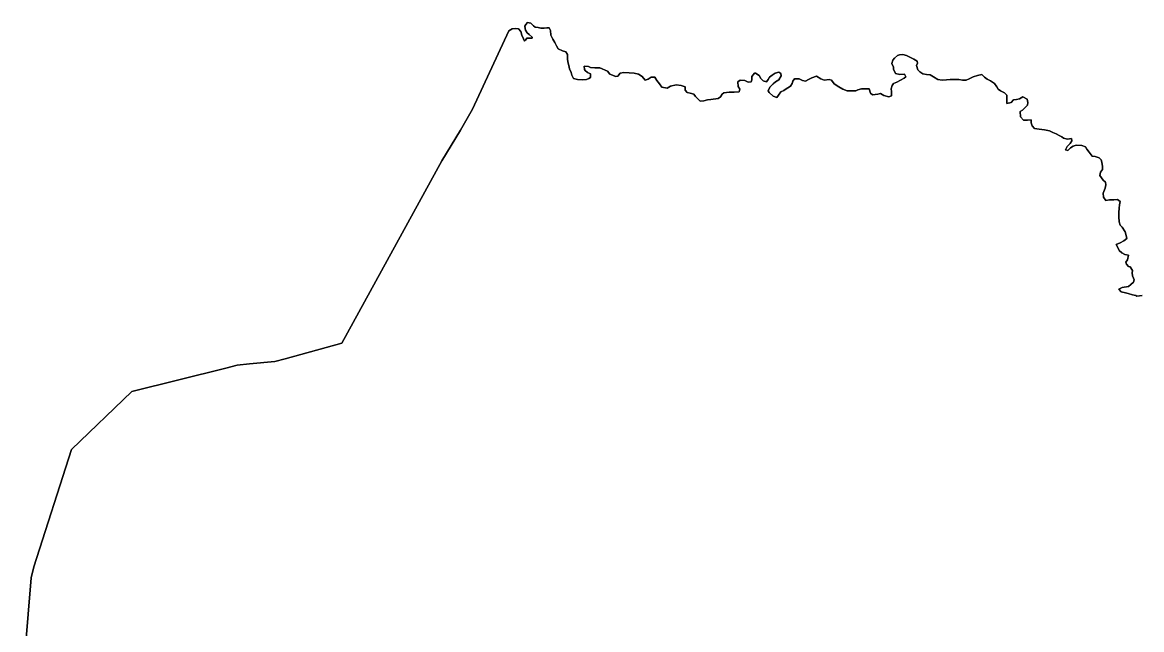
# Model space of a CAD drawing. Header units: inches. Extents: x 33.9 to 41.9, y -4.8 to 5.4.
# Drawn here: x 35.0564 to 35.2214, y -0.2427 to -0.1532 of the extents above; entities that cross this region are included whole.
import ezdxf

# ---------------------------------------------------------------- set-up
doc = ezdxf.new("R2010")
doc.units = ezdxf.units.IN
doc.header["$MEASUREMENT"] = 0
doc.layers.add('Counties', color=7, linetype='Continuous')

msp = doc.modelspace()

# ---------------------------------------------------------------- linework, layer by layer
at = {"layer": 'Counties'}
for points in [[(35.22146, -0.19343), (35.2207, -0.19353), (35.22053, -0.19344), (35.22006, -0.19332), (35.21942, -0.19315), (35.219, -0.19302), (35.21836, -0.19289), (35.21803, -0.19251), (35.21853, -0.19225), (35.21947, -0.19212), (35.21981, -0.19183), (35.22019, -0.19149), (35.22027, -0.19115), (35.22019, -0.19089), (35.22002, -0.19055), (35.21998, -0.19008), (35.22006, -0.18974), (35.21968, -0.18923), (35.21943, -0.18915), (35.21917, -0.18881), (35.21904, -0.18855), (35.2193, -0.18817), (35.21947, -0.18749), (35.21892, -0.1874), (35.21849, -0.18715), (35.21807, -0.18681), (35.21786, -0.18638), (35.21765, -0.18591), (35.2182, -0.1857), (35.21875, -0.1854), (35.21922, -0.18502), (35.21909, -0.1846), (35.21896, -0.18404), (35.2185, -0.18336), (35.2182, -0.18306), (35.21807, -0.1826), (35.21803, -0.18183), (35.21803, -0.18119), (35.21807, -0.18055), (35.21811, -0.18009), (35.2182, -0.17958), (35.21782, -0.17928), (35.21727, -0.17932), (35.21667, -0.17936), (35.21612, -0.17945), (35.21578, -0.17894), (35.2157, -0.17834), (35.216, -0.17762), (35.21612, -0.17715), (35.21604, -0.17672), (35.2157, -0.17643), (35.21545, -0.17609), (35.21523, -0.17575), (35.21532, -0.17528), (35.21562, -0.17485), (35.21562, -0.17443), (35.21553, -0.17379), (35.21541, -0.17345), (35.21515, -0.17315), (35.21456, -0.17298), (35.21409, -0.1729), (35.21367, -0.17234), (35.21333, -0.17187), (35.21312, -0.17153), (35.21256, -0.17132), (35.21172, -0.17128), (35.21129, -0.17145), (35.21091, -0.1717), (35.21053, -0.17209), (35.21015, -0.17196), (35.2104, -0.17149), (35.21083, -0.17106), (35.21108, -0.17064), (35.21104, -0.1703), (35.21045, -0.17039), (35.20989, -0.17026), (35.20964, -0.17004), (35.20922, -0.16987), (35.20879, -0.16962), (35.20828, -0.1694), (35.20782, -0.16919), (35.20705, -0.16902), (35.20629, -0.16894), (35.20561, -0.16881), (35.20527, -0.16842), (35.2051, -0.168), (35.2051, -0.16757), (35.20455, -0.16762), (35.204, -0.16762), (35.20354, -0.16711), (35.20349, -0.16634), (35.20383, -0.16613), (35.20455, -0.16541), (35.2046, -0.16502), (35.20451, -0.16451), (35.20388, -0.16417), (35.20337, -0.16447), (35.20294, -0.16455), (35.20252, -0.1646), (35.20214, -0.16498), (35.20154, -0.16515), (35.20154, -0.16485), (35.20154, -0.1643), (35.2015, -0.16391), (35.2012, -0.16357), (35.20061, -0.16328), (35.20023, -0.16302), (35.20006, -0.16268), (35.19972, -0.16221), (35.19913, -0.16179), (35.19862, -0.16157), (35.19824, -0.16128), (35.19786, -0.16089), (35.19718, -0.16102), (35.19654, -0.16123), (35.19595, -0.16153), (35.19552, -0.1617), (35.19497, -0.1617), (35.19446, -0.16161), (35.19379, -0.16161), (35.19319, -0.16161), (35.19264, -0.16165), (35.192, -0.1617), (35.19133, -0.16161), (35.19069, -0.16123), (35.19022, -0.16093), (35.18967, -0.16089), (35.18912, -0.16076), (35.1887, -0.1605), (35.1884, -0.16021), (35.18819, -0.15957), (35.18836, -0.15923), (35.18832, -0.15889), (35.18781, -0.15863), (35.18671, -0.15808), (35.1862, -0.15795), (35.18569, -0.15799), (35.18539, -0.15808), (35.18497, -0.15846), (35.18471, -0.15876), (35.18459, -0.15927), (35.1848, -0.15978), (35.18484, -0.16008), (35.18509, -0.16071), (35.18573, -0.16089), (35.18645, -0.16084), (35.18662, -0.16123), (35.18637, -0.16144), (35.1853, -0.16199), (35.18484, -0.1622), (35.18463, -0.1625), (35.18446, -0.16297), (35.1845, -0.16339), (35.1845, -0.16403), (35.18412, -0.16416), (35.1834, -0.16395), (35.18289, -0.16369), (35.18251, -0.16378), (35.18174, -0.16386), (35.18145, -0.16361), (35.18123, -0.16301), (35.18009, -0.16301), (35.17954, -0.16314), (35.17928, -0.16326), (35.17865, -0.16326), (35.17797, -0.16326), (35.17737, -0.16305), (35.17678, -0.16267), (35.17606, -0.16224), (35.17568, -0.16169), (35.17534, -0.1616), (35.17462, -0.16169), (35.17411, -0.16152), (35.17348, -0.16113), (35.1728, -0.16135), (35.17229, -0.1616), (35.17186, -0.16186), (35.1714, -0.16177), (35.17093, -0.16152), (35.17025, -0.16152), (35.17, -0.16186), (35.16991, -0.16219), (35.16966, -0.16258), (35.16923, -0.16283), (35.16898, -0.163), (35.16864, -0.16321), (35.16822, -0.16343), (35.16788, -0.1639), (35.16762, -0.16428), (35.16711, -0.16406), (35.16652, -0.16355), (35.16635, -0.16326), (35.1666, -0.16275), (35.16711, -0.16224), (35.16741, -0.16198), (35.16792, -0.16164), (35.16826, -0.16105), (35.16822, -0.16075), (35.16792, -0.16053), (35.16737, -0.1607), (35.16695, -0.16096), (35.16656, -0.16126), (35.16635, -0.1616), (35.1661, -0.16198), (35.16559, -0.16181), (35.16529, -0.16147), (35.16504, -0.16104), (35.16449, -0.1607), (35.16432, -0.1607), (35.16393, -0.16117), (35.16393, -0.16168), (35.16385, -0.16198), (35.16338, -0.16202), (35.16292, -0.16177), (35.1622, -0.16172), (35.16186, -0.16198), (35.16194, -0.16262), (35.16219, -0.16304), (35.16207, -0.16342), (35.16135, -0.16347), (35.16058, -0.16347), (35.15982, -0.16359), (35.15957, -0.16376), (35.15931, -0.16415), (35.15897, -0.1644), (35.15791, -0.16457), (35.1574, -0.16461), (35.15685, -0.16474), (35.15634, -0.16482), (35.15596, -0.16448), (35.15562, -0.1641), (35.15541, -0.16376), (35.15486, -0.16363), (35.15439, -0.16355), (35.15414, -0.16316), (35.15414, -0.1627), (35.15355, -0.16248), (35.15278, -0.1624), (35.15198, -0.16261), (35.15147, -0.16287), (35.1507, -0.16274), (35.15032, -0.16223), (35.14994, -0.16176), (35.14965, -0.16129), (35.14909, -0.16125), (35.14867, -0.16154), (35.1482, -0.16171), (35.14778, -0.16116), (35.14723, -0.16082), (35.14659, -0.16069), (35.14587, -0.16061), (35.14507, -0.16057), (35.14456, -0.16069), (35.14418, -0.16112), (35.14388, -0.16116), (35.14303, -0.16082), (35.14265, -0.16039), (35.14155, -0.15988), (35.14083, -0.15988), (35.14019, -0.15984), (35.13989, -0.15971), (35.13922, -0.15967), (35.13926, -0.16014), (35.13938, -0.16031), (35.13972, -0.16056), (35.14015, -0.16077), (35.14015, -0.16099), (35.14015, -0.16133), (35.13994, -0.16145), (35.1396, -0.16162), (35.139, -0.16167), (35.13824, -0.16162), (35.13765, -0.16145), (35.13743, -0.16099), (35.13731, -0.1606), (35.13709, -0.16005), (35.13697, -0.15954), (35.13684, -0.15903), (35.1368, -0.15856), (35.13676, -0.15792), (35.13654, -0.15754), (35.13604, -0.15737), (35.1354, -0.15707), (35.13515, -0.15665), (35.13489, -0.15618), (35.13464, -0.15567), (35.1343, -0.15507), (35.13426, -0.15439), (35.13409, -0.15401), (35.13375, -0.15401), (35.13332, -0.15405), (35.13286, -0.15405), (35.13247, -0.15396), (35.13201, -0.15388), (35.13176, -0.15371), (35.13137, -0.15333), (35.13086, -0.1532), (35.13065, -0.1535), (35.13048, -0.15375), (35.13053, -0.15409), (35.13057, -0.15435), (35.13082, -0.15473), (35.13112, -0.15499), (35.13158, -0.15537), (35.13158, -0.15554), (35.13116, -0.15554), (35.13078, -0.15554), (35.13061, -0.15583), (35.13044, -0.15596), (35.13027, -0.15562), (35.13006, -0.15507), (35.12989, -0.15452), (35.12955, -0.15413), (35.12917, -0.15409), (35.12862, -0.15413), (35.12815, -0.15443), (35.12276, -0.166), (35.12102, -0.1691), (35.11826, -0.17361), (35.10354, -0.20048), (35.09518, -0.20277), (35.09366, -0.20315), (35.08992, -0.20349), (35.0881, -0.2037), (35.08645, -0.20413), (35.07258, -0.20756), (35.06367, -0.21611), (35.05811, -0.23342), (35.05773, -0.23503), (35.05645, -0.25049)], [(35.05645, -0.25049), (35.05773, -0.23503), (35.05811, -0.23342), (35.06367, -0.21611), (35.07258, -0.20756), (35.08645, -0.20413), (35.0881, -0.2037), (35.08992, -0.20349), (35.09366, -0.20315), (35.09518, -0.20277), (35.10354, -0.20048), (35.11826, -0.17361), (35.12102, -0.1691), (35.12276, -0.166), (35.12815, -0.15443), (35.12862, -0.15413), (35.12917, -0.15409), (35.12955, -0.15413), (35.12989, -0.15452), (35.13006, -0.15507), (35.13027, -0.15562), (35.13044, -0.15596), (35.13061, -0.15583), (35.13078, -0.15554), (35.13116, -0.15554), (35.13158, -0.15554), (35.13158, -0.15537), (35.13112, -0.15499), (35.13082, -0.15473), (35.13057, -0.15435), (35.13053, -0.15409), (35.13048, -0.15375), (35.13065, -0.1535), (35.13086, -0.1532), (35.13137, -0.15333), (35.13176, -0.15371), (35.13201, -0.15388), (35.13247, -0.15396), (35.13286, -0.15405), (35.13332, -0.15405), (35.13375, -0.15401), (35.13409, -0.15401), (35.13426, -0.15439), (35.1343, -0.15507), (35.13464, -0.15567), (35.13489, -0.15618), (35.13515, -0.15665), (35.1354, -0.15707), (35.13604, -0.15737), (35.13654, -0.15754), (35.13676, -0.15792), (35.1368, -0.15856), (35.13684, -0.15903), (35.13697, -0.15954), (35.13709, -0.16005), (35.13731, -0.1606), (35.13743, -0.16099), (35.13765, -0.16145), (35.13824, -0.16162), (35.139, -0.16167), (35.1396, -0.16162), (35.13994, -0.16145), (35.14015, -0.16133), (35.14015, -0.16099), (35.14015, -0.16077), (35.13972, -0.16056), (35.13938, -0.16031), (35.13926, -0.16014), (35.13922, -0.15967), (35.13989, -0.15971), (35.14019, -0.15984), (35.14083, -0.15988), (35.14155, -0.15988), (35.14265, -0.16039), (35.14303, -0.16082), (35.14388, -0.16116), (35.14418, -0.16112), (35.14456, -0.16069), (35.14507, -0.16057), (35.14587, -0.16061), (35.14659, -0.16069), (35.14723, -0.16082), (35.14778, -0.16116), (35.1482, -0.16171), (35.14867, -0.16154), (35.14909, -0.16125), (35.14965, -0.16129), (35.14994, -0.16176), (35.15032, -0.16223), (35.1507, -0.16274), (35.15147, -0.16287), (35.15198, -0.16261), (35.15278, -0.1624), (35.15355, -0.16248), (35.15414, -0.1627), (35.15414, -0.16316), (35.15439, -0.16355), (35.15486, -0.16363), (35.15541, -0.16376), (35.15562, -0.1641), (35.15596, -0.16448), (35.15634, -0.16482), (35.15685, -0.16474), (35.1574, -0.16461), (35.15791, -0.16457), (35.15897, -0.1644), (35.15931, -0.16415), (35.15957, -0.16376), (35.15982, -0.16359), (35.16058, -0.16347), (35.16135, -0.16347), (35.16207, -0.16342), (35.16219, -0.16304), (35.16194, -0.16262), (35.16186, -0.16198), (35.1622, -0.16172), (35.16292, -0.16177), (35.16338, -0.16202), (35.16385, -0.16198), (35.16393, -0.16168), (35.16393, -0.16117), (35.16432, -0.1607), (35.16449, -0.1607), (35.16504, -0.16104), (35.16529, -0.16147), (35.16559, -0.16181), (35.1661, -0.16198), (35.16635, -0.1616), (35.16656, -0.16126), (35.16695, -0.16096), (35.16737, -0.1607), (35.16792, -0.16053), (35.16822, -0.16075), (35.16826, -0.16105), (35.16792, -0.16164), (35.16741, -0.16198), (35.16711, -0.16224), (35.1666, -0.16275), (35.16635, -0.16326), (35.16652, -0.16355), (35.16711, -0.16406), (35.16762, -0.16428), (35.16788, -0.1639), (35.16822, -0.16343), (35.16864, -0.16321), (35.16898, -0.163), (35.16923, -0.16283), (35.16966, -0.16258), (35.16991, -0.16219), (35.17, -0.16186), (35.17025, -0.16152), (35.17093, -0.16152), (35.1714, -0.16177), (35.17186, -0.16186), (35.17229, -0.1616), (35.1728, -0.16135), (35.17348, -0.16113), (35.17411, -0.16152), (35.17462, -0.16169), (35.17534, -0.1616), (35.17568, -0.16169), (35.17606, -0.16224), (35.17678, -0.16267), (35.17737, -0.16305), (35.17797, -0.16326), (35.17865, -0.16326), (35.17928, -0.16326), (35.17954, -0.16314), (35.18009, -0.16301), (35.18123, -0.16301), (35.18145, -0.16361), (35.18174, -0.16386), (35.18251, -0.16378), (35.18289, -0.16369), (35.1834, -0.16395), (35.18412, -0.16416), (35.1845, -0.16403), (35.1845, -0.16339), (35.18446, -0.16297), (35.18463, -0.1625), (35.18484, -0.1622), (35.1853, -0.16199), (35.18637, -0.16144), (35.18662, -0.16123), (35.18645, -0.16084), (35.18573, -0.16089), (35.18509, -0.16071), (35.18484, -0.16008), (35.1848, -0.15978), (35.18459, -0.15927), (35.18471, -0.15876), (35.18497, -0.15846), (35.18539, -0.15808), (35.18569, -0.15799), (35.1862, -0.15795), (35.18671, -0.15808), (35.18781, -0.15863), (35.18832, -0.15889), (35.18836, -0.15923), (35.18819, -0.15957), (35.1884, -0.16021), (35.1887, -0.1605), (35.18912, -0.16076), (35.18967, -0.16089), (35.19022, -0.16093), (35.19069, -0.16123), (35.19133, -0.16161), (35.192, -0.1617), (35.19264, -0.16165), (35.19319, -0.16161), (35.19379, -0.16161), (35.19446, -0.16161), (35.19497, -0.1617), (35.19552, -0.1617), (35.19595, -0.16153), (35.19654, -0.16123), (35.19718, -0.16102), (35.19786, -0.16089), (35.19824, -0.16128), (35.19862, -0.16157), (35.19913, -0.16179), (35.19972, -0.16221), (35.20006, -0.16268), (35.20023, -0.16302), (35.20061, -0.16328), (35.2012, -0.16357), (35.2015, -0.16391), (35.20154, -0.1643), (35.20154, -0.16485), (35.20154, -0.16515), (35.20214, -0.16498), (35.20252, -0.1646), (35.20294, -0.16455), (35.20337, -0.16447), (35.20388, -0.16417), (35.20451, -0.16451), (35.2046, -0.16502), (35.20455, -0.16541), (35.20383, -0.16613), (35.20349, -0.16634), (35.20354, -0.16711), (35.204, -0.16762), (35.20455, -0.16762), (35.2051, -0.16757), (35.2051, -0.168), (35.20527, -0.16842), (35.20561, -0.16881), (35.20629, -0.16894), (35.20705, -0.16902), (35.20782, -0.16919), (35.20828, -0.1694), (35.20879, -0.16962), (35.20922, -0.16987), (35.20964, -0.17004), (35.20989, -0.17026), (35.21045, -0.17039), (35.21104, -0.1703), (35.21108, -0.17064), (35.21083, -0.17106), (35.2104, -0.17149), (35.21015, -0.17196), (35.21053, -0.17209), (35.21091, -0.1717), (35.21129, -0.17145), (35.21172, -0.17128), (35.21256, -0.17132), (35.21312, -0.17153), (35.21333, -0.17187), (35.21367, -0.17234), (35.21409, -0.1729), (35.21456, -0.17298), (35.21515, -0.17315), (35.21541, -0.17345), (35.21553, -0.17379), (35.21562, -0.17443), (35.21562, -0.17485), (35.21532, -0.17528), (35.21523, -0.17575), (35.21545, -0.17609), (35.2157, -0.17643), (35.21604, -0.17672), (35.21612, -0.17715), (35.216, -0.17762), (35.2157, -0.17834), (35.21578, -0.17894), (35.21612, -0.17945), (35.21667, -0.17936), (35.21727, -0.17932), (35.21782, -0.17928), (35.2182, -0.17958), (35.21811, -0.18009), (35.21807, -0.18055), (35.21803, -0.18119), (35.21803, -0.18183), (35.21807, -0.1826), (35.2182, -0.18306), (35.2185, -0.18336), (35.21896, -0.18404), (35.21909, -0.1846), (35.21922, -0.18502), (35.21875, -0.1854), (35.2182, -0.1857), (35.21765, -0.18591), (35.21786, -0.18638), (35.21807, -0.18681), (35.21849, -0.18715), (35.21892, -0.1874), (35.21947, -0.18749), (35.2193, -0.18817), (35.21904, -0.18855), (35.21917, -0.18881), (35.21943, -0.18915), (35.21968, -0.18923), (35.22006, -0.18974), (35.21998, -0.19008), (35.22002, -0.19055), (35.22019, -0.19089), (35.22027, -0.19115), (35.22019, -0.19149), (35.21981, -0.19183), (35.21947, -0.19212), (35.21853, -0.19225), (35.21803, -0.19251), (35.21836, -0.19289), (35.219, -0.19302), (35.21942, -0.19315), (35.22006, -0.19332), (35.22053, -0.19344), (35.2207, -0.19353), (35.22146, -0.19343)], [(35.22146, -0.19343), (35.2207, -0.19353), (35.22053, -0.19344), (35.22006, -0.19332), (35.21942, -0.19315), (35.219, -0.19302), (35.21836, -0.19289), (35.21803, -0.19251), (35.21853, -0.19225), (35.21947, -0.19212), (35.21981, -0.19183), (35.22019, -0.19149), (35.22027, -0.19115), (35.22019, -0.19089), (35.22002, -0.19055), (35.21998, -0.19008), (35.22006, -0.18974), (35.21968, -0.18923), (35.21943, -0.18915), (35.21917, -0.18881), (35.21904, -0.18855), (35.2193, -0.18817), (35.21947, -0.18749), (35.21892, -0.1874), (35.21849, -0.18715), (35.21807, -0.18681), (35.21786, -0.18638), (35.21765, -0.18591), (35.2182, -0.1857), (35.21875, -0.1854), (35.21922, -0.18502), (35.21909, -0.1846), (35.21896, -0.18404), (35.2185, -0.18336), (35.2182, -0.18306), (35.21807, -0.1826), (35.21803, -0.18183), (35.21803, -0.18119), (35.21807, -0.18055), (35.21811, -0.18009), (35.2182, -0.17958), (35.21782, -0.17928), (35.21727, -0.17932), (35.21667, -0.17936), (35.21612, -0.17945), (35.21578, -0.17894), (35.2157, -0.17834), (35.216, -0.17762), (35.21612, -0.17715), (35.21604, -0.17672), (35.2157, -0.17643), (35.21545, -0.17609), (35.21523, -0.17575), (35.21532, -0.17528), (35.21562, -0.17485), (35.21562, -0.17443), (35.21553, -0.17379), (35.21541, -0.17345), (35.21515, -0.17315), (35.21456, -0.17298), (35.21409, -0.1729), (35.21367, -0.17234), (35.21333, -0.17187), (35.21312, -0.17153), (35.21256, -0.17132), (35.21172, -0.17128), (35.21129, -0.17145), (35.21091, -0.1717), (35.21053, -0.17209), (35.21015, -0.17196), (35.2104, -0.17149), (35.21083, -0.17106), (35.21108, -0.17064), (35.21104, -0.1703), (35.21045, -0.17039), (35.20989, -0.17026), (35.20964, -0.17004), (35.20922, -0.16987), (35.20879, -0.16962), (35.20828, -0.1694), (35.20782, -0.16919), (35.20705, -0.16902), (35.20629, -0.16894), (35.20561, -0.16881), (35.20527, -0.16842), (35.2051, -0.168), (35.2051, -0.16757), (35.20455, -0.16762), (35.204, -0.16762), (35.20354, -0.16711), (35.20349, -0.16634), (35.20383, -0.16613), (35.20455, -0.16541), (35.2046, -0.16502), (35.20451, -0.16451), (35.20388, -0.16417), (35.20337, -0.16447), (35.20294, -0.16455), (35.20252, -0.1646), (35.20214, -0.16498), (35.20154, -0.16515), (35.20154, -0.16485), (35.20154, -0.1643), (35.2015, -0.16391), (35.2012, -0.16357), (35.20061, -0.16328), (35.20023, -0.16302), (35.20006, -0.16268), (35.19972, -0.16221), (35.19913, -0.16179), (35.19862, -0.16157), (35.19824, -0.16128), (35.19786, -0.16089), (35.19718, -0.16102), (35.19654, -0.16123), (35.19595, -0.16153), (35.19552, -0.1617), (35.19497, -0.1617), (35.19446, -0.16161), (35.19379, -0.16161), (35.19319, -0.16161), (35.19264, -0.16165), (35.192, -0.1617), (35.19133, -0.16161), (35.19069, -0.16123), (35.19022, -0.16093), (35.18967, -0.16089), (35.18912, -0.16076), (35.1887, -0.1605), (35.1884, -0.16021), (35.18819, -0.15957), (35.18836, -0.15923), (35.18832, -0.15889), (35.18781, -0.15863), (35.18671, -0.15808), (35.1862, -0.15795), (35.18569, -0.15799), (35.18539, -0.15808), (35.18497, -0.15846), (35.18471, -0.15876), (35.18459, -0.15927), (35.1848, -0.15978), (35.18484, -0.16008), (35.18509, -0.16071), (35.18573, -0.16089), (35.18645, -0.16084), (35.18662, -0.16123), (35.18637, -0.16144), (35.1853, -0.16199), (35.18484, -0.1622), (35.18463, -0.1625), (35.18446, -0.16297), (35.1845, -0.16339), (35.1845, -0.16403), (35.18412, -0.16416), (35.1834, -0.16395), (35.18289, -0.16369), (35.18251, -0.16378), (35.18174, -0.16386), (35.18145, -0.16361), (35.18123, -0.16301), (35.18009, -0.16301), (35.17954, -0.16314), (35.17928, -0.16326), (35.17865, -0.16326), (35.17797, -0.16326), (35.17737, -0.16305), (35.17678, -0.16267), (35.17606, -0.16224), (35.17568, -0.16169), (35.17534, -0.1616), (35.17462, -0.16169), (35.17411, -0.16152), (35.17348, -0.16113), (35.1728, -0.16135), (35.17229, -0.1616), (35.17186, -0.16186), (35.1714, -0.16177), (35.17093, -0.16152), (35.17025, -0.16152), (35.17, -0.16186), (35.16991, -0.16219), (35.16966, -0.16258), (35.16923, -0.16283), (35.16898, -0.163), (35.16864, -0.16321), (35.16822, -0.16343), (35.16788, -0.1639), (35.16762, -0.16428), (35.16711, -0.16406), (35.16652, -0.16355), (35.16635, -0.16326), (35.1666, -0.16275), (35.16711, -0.16224), (35.16741, -0.16198), (35.16792, -0.16164), (35.16826, -0.16105), (35.16822, -0.16075), (35.16792, -0.16053), (35.16737, -0.1607), (35.16695, -0.16096), (35.16656, -0.16126), (35.16635, -0.1616), (35.1661, -0.16198), (35.16559, -0.16181), (35.16529, -0.16147), (35.16504, -0.16104), (35.16449, -0.1607), (35.16432, -0.1607), (35.16393, -0.16117), (35.16393, -0.16168), (35.16385, -0.16198), (35.16338, -0.16202), (35.16292, -0.16177), (35.1622, -0.16172), (35.16186, -0.16198), (35.16194, -0.16262), (35.16219, -0.16304), (35.16207, -0.16342), (35.16135, -0.16347), (35.16058, -0.16347), (35.15982, -0.16359), (35.15957, -0.16376), (35.15931, -0.16415), (35.15897, -0.1644), (35.15791, -0.16457), (35.1574, -0.16461), (35.15685, -0.16474), (35.15634, -0.16482), (35.15596, -0.16448), (35.15562, -0.1641), (35.15541, -0.16376), (35.15486, -0.16363), (35.15439, -0.16355), (35.15414, -0.16316), (35.15414, -0.1627), (35.15355, -0.16248), (35.15278, -0.1624), (35.15198, -0.16261), (35.15147, -0.16287), (35.1507, -0.16274), (35.15032, -0.16223), (35.14994, -0.16176), (35.14965, -0.16129), (35.14909, -0.16125), (35.14867, -0.16154), (35.1482, -0.16171), (35.14778, -0.16116), (35.14723, -0.16082), (35.14659, -0.16069), (35.14587, -0.16061), (35.14507, -0.16057), (35.14456, -0.16069), (35.14418, -0.16112), (35.14388, -0.16116), (35.14303, -0.16082), (35.14265, -0.16039), (35.14155, -0.15988), (35.14083, -0.15988), (35.14019, -0.15984), (35.13989, -0.15971), (35.13922, -0.15967), (35.13926, -0.16014), (35.13938, -0.16031), (35.13972, -0.16056), (35.14015, -0.16077), (35.14015, -0.16099), (35.14015, -0.16133), (35.13994, -0.16145), (35.1396, -0.16162), (35.139, -0.16167), (35.13824, -0.16162), (35.13765, -0.16145), (35.13743, -0.16099), (35.13731, -0.1606), (35.13709, -0.16005), (35.13697, -0.15954), (35.13684, -0.15903), (35.1368, -0.15856), (35.13676, -0.15792), (35.13654, -0.15754), (35.13604, -0.15737), (35.1354, -0.15707), (35.13515, -0.15665), (35.13489, -0.15618), (35.13464, -0.15567), (35.1343, -0.15507), (35.13426, -0.15439), (35.13409, -0.15401), (35.13375, -0.15401), (35.13332, -0.15405), (35.13286, -0.15405), (35.13247, -0.15396), (35.13201, -0.15388), (35.13176, -0.15371), (35.13137, -0.15333), (35.13086, -0.1532), (35.13065, -0.1535), (35.13048, -0.15375), (35.13053, -0.15409), (35.13057, -0.15435), (35.13082, -0.15473), (35.13112, -0.15499), (35.13158, -0.15537), (35.13158, -0.15554), (35.13116, -0.15554), (35.13078, -0.15554), (35.13061, -0.15583), (35.13044, -0.15596), (35.13027, -0.15562), (35.13006, -0.15507), (35.12989, -0.15452), (35.12955, -0.15413), (35.12917, -0.15409), (35.12862, -0.15413), (35.12815, -0.15443), (35.12276, -0.166), (35.12102, -0.1691), (35.11826, -0.17361), (35.10354, -0.20048), (35.09518, -0.20277), (35.09366, -0.20315), (35.08992, -0.20349), (35.0881, -0.2037), (35.08645, -0.20413), (35.07258, -0.20756), (35.06367, -0.21611), (35.05811, -0.23342), (35.05773, -0.23503), (35.05645, -0.25049)], [(35.05645, -0.25049), (35.05773, -0.23503), (35.05811, -0.23342), (35.06367, -0.21611), (35.07258, -0.20756), (35.08645, -0.20413), (35.0881, -0.2037), (35.08992, -0.20349), (35.09366, -0.20315), (35.09518, -0.20277), (35.10354, -0.20048), (35.11826, -0.17361), (35.12102, -0.1691), (35.12276, -0.166), (35.12815, -0.15443), (35.12862, -0.15413), (35.12917, -0.15409), (35.12955, -0.15413), (35.12989, -0.15452), (35.13006, -0.15507), (35.13027, -0.15562), (35.13044, -0.15596), (35.13061, -0.15583), (35.13078, -0.15554), (35.13116, -0.15554), (35.13158, -0.15554), (35.13158, -0.15537), (35.13112, -0.15499), (35.13082, -0.15473), (35.13057, -0.15435), (35.13053, -0.15409), (35.13048, -0.15375), (35.13065, -0.1535), (35.13086, -0.1532), (35.13137, -0.15333), (35.13176, -0.15371), (35.13201, -0.15388), (35.13247, -0.15396), (35.13286, -0.15405), (35.13332, -0.15405), (35.13375, -0.15401), (35.13409, -0.15401), (35.13426, -0.15439), (35.1343, -0.15507), (35.13464, -0.15567), (35.13489, -0.15618), (35.13515, -0.15665), (35.1354, -0.15707), (35.13604, -0.15737), (35.13654, -0.15754), (35.13676, -0.15792), (35.1368, -0.15856), (35.13684, -0.15903), (35.13697, -0.15954), (35.13709, -0.16005), (35.13731, -0.1606), (35.13743, -0.16099), (35.13765, -0.16145), (35.13824, -0.16162), (35.139, -0.16167), (35.1396, -0.16162), (35.13994, -0.16145), (35.14015, -0.16133), (35.14015, -0.16099), (35.14015, -0.16077), (35.13972, -0.16056), (35.13938, -0.16031), (35.13926, -0.16014), (35.13922, -0.15967), (35.13989, -0.15971), (35.14019, -0.15984), (35.14083, -0.15988), (35.14155, -0.15988), (35.14265, -0.16039), (35.14303, -0.16082), (35.14388, -0.16116), (35.14418, -0.16112), (35.14456, -0.16069), (35.14507, -0.16057), (35.14587, -0.16061), (35.14659, -0.16069), (35.14723, -0.16082), (35.14778, -0.16116), (35.1482, -0.16171), (35.14867, -0.16154), (35.14909, -0.16125), (35.14965, -0.16129), (35.14994, -0.16176), (35.15032, -0.16223), (35.1507, -0.16274), (35.15147, -0.16287), (35.15198, -0.16261), (35.15278, -0.1624), (35.15355, -0.16248), (35.15414, -0.1627), (35.15414, -0.16316), (35.15439, -0.16355), (35.15486, -0.16363), (35.15541, -0.16376), (35.15562, -0.1641), (35.15596, -0.16448), (35.15634, -0.16482), (35.15685, -0.16474), (35.1574, -0.16461), (35.15791, -0.16457), (35.15897, -0.1644), (35.15931, -0.16415), (35.15957, -0.16376), (35.15982, -0.16359), (35.16058, -0.16347), (35.16135, -0.16347), (35.16207, -0.16342), (35.16219, -0.16304), (35.16194, -0.16262), (35.16186, -0.16198), (35.1622, -0.16172), (35.16292, -0.16177), (35.16338, -0.16202), (35.16385, -0.16198), (35.16393, -0.16168), (35.16393, -0.16117), (35.16432, -0.1607), (35.16449, -0.1607), (35.16504, -0.16104), (35.16529, -0.16147), (35.16559, -0.16181), (35.1661, -0.16198), (35.16635, -0.1616), (35.16656, -0.16126), (35.16695, -0.16096), (35.16737, -0.1607), (35.16792, -0.16053), (35.16822, -0.16075), (35.16826, -0.16105), (35.16792, -0.16164), (35.16741, -0.16198), (35.16711, -0.16224), (35.1666, -0.16275), (35.16635, -0.16326), (35.16652, -0.16355), (35.16711, -0.16406), (35.16762, -0.16428), (35.16788, -0.1639), (35.16822, -0.16343), (35.16864, -0.16321), (35.16898, -0.163), (35.16923, -0.16283), (35.16966, -0.16258), (35.16991, -0.16219), (35.17, -0.16186), (35.17025, -0.16152), (35.17093, -0.16152), (35.1714, -0.16177), (35.17186, -0.16186), (35.17229, -0.1616), (35.1728, -0.16135), (35.17348, -0.16113), (35.17411, -0.16152), (35.17462, -0.16169), (35.17534, -0.1616), (35.17568, -0.16169), (35.17606, -0.16224), (35.17678, -0.16267), (35.17737, -0.16305), (35.17797, -0.16326), (35.17865, -0.16326), (35.17928, -0.16326), (35.17954, -0.16314), (35.18009, -0.16301), (35.18123, -0.16301), (35.18145, -0.16361), (35.18174, -0.16386), (35.18251, -0.16378), (35.18289, -0.16369), (35.1834, -0.16395), (35.18412, -0.16416), (35.1845, -0.16403), (35.1845, -0.16339), (35.18446, -0.16297), (35.18463, -0.1625), (35.18484, -0.1622), (35.1853, -0.16199), (35.18637, -0.16144), (35.18662, -0.16123), (35.18645, -0.16084), (35.18573, -0.16089), (35.18509, -0.16071), (35.18484, -0.16008), (35.1848, -0.15978), (35.18459, -0.15927), (35.18471, -0.15876), (35.18497, -0.15846), (35.18539, -0.15808), (35.18569, -0.15799), (35.1862, -0.15795), (35.18671, -0.15808), (35.18781, -0.15863), (35.18832, -0.15889), (35.18836, -0.15923), (35.18819, -0.15957), (35.1884, -0.16021), (35.1887, -0.1605), (35.18912, -0.16076), (35.18967, -0.16089), (35.19022, -0.16093), (35.19069, -0.16123), (35.19133, -0.16161), (35.192, -0.1617), (35.19264, -0.16165), (35.19319, -0.16161), (35.19379, -0.16161), (35.19446, -0.16161), (35.19497, -0.1617), (35.19552, -0.1617), (35.19595, -0.16153), (35.19654, -0.16123), (35.19718, -0.16102), (35.19786, -0.16089), (35.19824, -0.16128), (35.19862, -0.16157), (35.19913, -0.16179), (35.19972, -0.16221), (35.20006, -0.16268), (35.20023, -0.16302), (35.20061, -0.16328), (35.2012, -0.16357), (35.2015, -0.16391), (35.20154, -0.1643), (35.20154, -0.16485), (35.20154, -0.16515), (35.20214, -0.16498), (35.20252, -0.1646), (35.20294, -0.16455), (35.20337, -0.16447), (35.20388, -0.16417), (35.20451, -0.16451), (35.2046, -0.16502), (35.20455, -0.16541), (35.20383, -0.16613), (35.20349, -0.16634), (35.20354, -0.16711), (35.204, -0.16762), (35.20455, -0.16762), (35.2051, -0.16757), (35.2051, -0.168), (35.20527, -0.16842), (35.20561, -0.16881), (35.20629, -0.16894), (35.20705, -0.16902), (35.20782, -0.16919), (35.20828, -0.1694), (35.20879, -0.16962), (35.20922, -0.16987), (35.20964, -0.17004), (35.20989, -0.17026), (35.21045, -0.17039), (35.21104, -0.1703), (35.21108, -0.17064), (35.21083, -0.17106), (35.2104, -0.17149), (35.21015, -0.17196), (35.21053, -0.17209), (35.21091, -0.1717), (35.21129, -0.17145), (35.21172, -0.17128), (35.21256, -0.17132), (35.21312, -0.17153), (35.21333, -0.17187), (35.21367, -0.17234), (35.21409, -0.1729), (35.21456, -0.17298), (35.21515, -0.17315), (35.21541, -0.17345), (35.21553, -0.17379), (35.21562, -0.17443), (35.21562, -0.17485), (35.21532, -0.17528), (35.21523, -0.17575), (35.21545, -0.17609), (35.2157, -0.17643), (35.21604, -0.17672), (35.21612, -0.17715), (35.216, -0.17762), (35.2157, -0.17834), (35.21578, -0.17894), (35.21612, -0.17945), (35.21667, -0.17936), (35.21727, -0.17932), (35.21782, -0.17928), (35.2182, -0.17958), (35.21811, -0.18009), (35.21807, -0.18055), (35.21803, -0.18119), (35.21803, -0.18183), (35.21807, -0.1826), (35.2182, -0.18306), (35.2185, -0.18336), (35.21896, -0.18404), (35.21909, -0.1846), (35.21922, -0.18502), (35.21875, -0.1854), (35.2182, -0.1857), (35.21765, -0.18591), (35.21786, -0.18638), (35.21807, -0.18681), (35.21849, -0.18715), (35.21892, -0.1874), (35.21947, -0.18749), (35.2193, -0.18817), (35.21904, -0.18855), (35.21917, -0.18881), (35.21943, -0.18915), (35.21968, -0.18923), (35.22006, -0.18974), (35.21998, -0.19008), (35.22002, -0.19055), (35.22019, -0.19089), (35.22027, -0.19115), (35.22019, -0.19149), (35.21981, -0.19183), (35.21947, -0.19212), (35.21853, -0.19225), (35.21803, -0.19251), (35.21836, -0.19289), (35.219, -0.19302), (35.21942, -0.19315), (35.22006, -0.19332), (35.22053, -0.19344), (35.2207, -0.19353), (35.22146, -0.19343)]]:
    msp.add_lwpolyline(points, dxfattribs=at)

doc.saveas('drawing.dxf')
